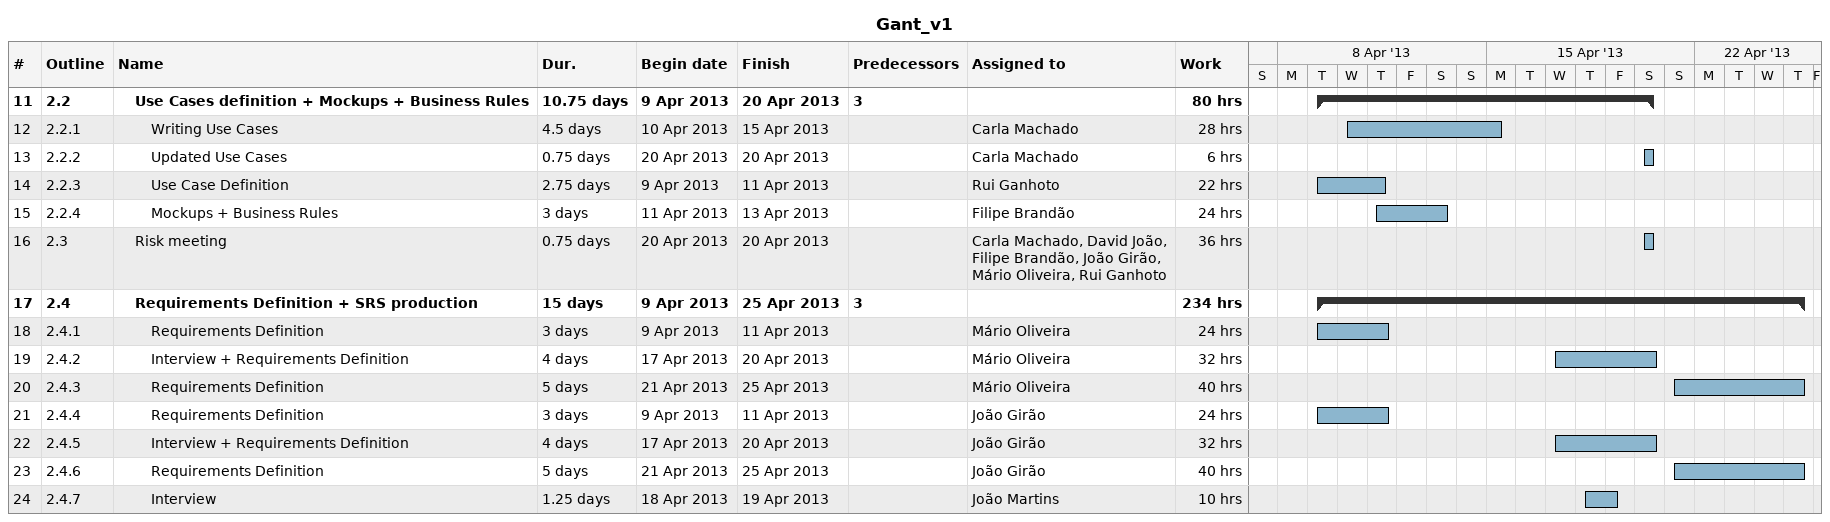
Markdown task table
Gant_v1

| ID | WBS | Task | Duration | Start | Finish | Predecessors | Resources | Work (h) |
|---|---|---|---|---|---|---|---|---|
| 11 | 2.2 | **Use Cases definition + Mockups + Business Rules** | 10.75d | 2013-04-09 | 2013-04-20 | 3 |  | 80 |
| 12 | 2.2.1 | Writing Use Cases | 4.5d | 2013-04-10 | 2013-04-15 |  | Carla Machado | 28 |
| 13 | 2.2.2 | Updated Use Cases | 0.75d | 2013-04-20 | 2013-04-20 |  | Carla Machado | 6 |
| 14 | 2.2.3 | Use Case Definition | 2.75d | 2013-04-09 | 2013-04-11 |  | Rui Ganhoto | 22 |
| 15 | 2.2.4 | Mockups + Business Rules | 3d | 2013-04-11 | 2013-04-13 |  | Filipe Brandão | 24 |
| 16 | 2.3 | Risk meeting | 0.75d | 2013-04-20 | 2013-04-20 |  | Carla Machado, David João, Filipe Brandão, João Girão, Mário Oliveira, Rui Ganhoto | 36 |
| 17 | 2.4 | **Requirements Definition + SRS production** | 15d | 2013-04-09 | 2013-04-25 | 3 |  | 234 |
| 18 | 2.4.1 | Requirements Definition | 3d | 2013-04-09 | 2013-04-11 |  | Mário Oliveira | 24 |
| 19 | 2.4.2 | Interview + Requirements Definition | 4d | 2013-04-17 | 2013-04-20 |  | Mário Oliveira | 32 |
| 20 | 2.4.3 | Requirements Definition | 5d | 2013-04-21 | 2013-04-25 |  | Mário Oliveira | 40 |
| 21 | 2.4.4 | Requirements Definition | 3d | 2013-04-09 | 2013-04-11 |  | João Girão | 24 |
| 22 | 2.4.5 | Interview + Requirements Definition | 4d | 2013-04-17 | 2013-04-20 |  | João Girão | 32 |
| 23 | 2.4.6 | Requirements Definition | 5d | 2013-04-21 | 2013-04-25 |  | João Girão | 40 |
| 24 | 2.4.7 | Interview | 1.25d | 2013-04-18 | 2013-04-19 |  | João Martins | 10 |
